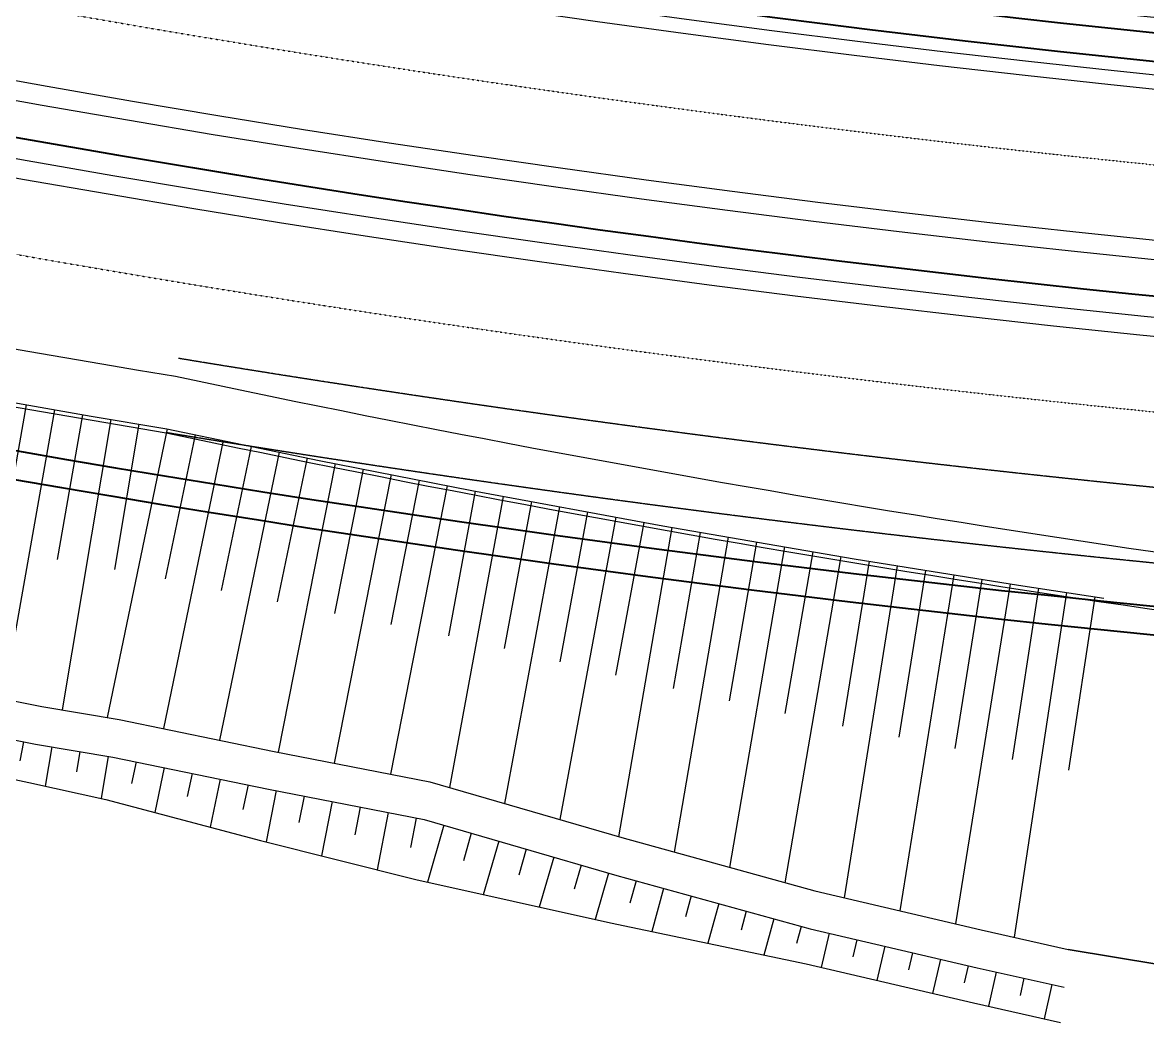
# Model space of a CAD drawing. Header units: millimetres. Extents: x 263685 to 14136308, y -2404013 to 2433772.
# Drawn here: x 6713138 to 6772196, y -703012 to -650534 of the extents above; entities that cross this region are included whole.
import ezdxf

# ---------------------------------------------------------------- set-up
doc = ezdxf.new("R2010")
doc.units = ezdxf.units.MM
doc.linetypes.add('15-15', pattern=[6, 1.5, -3, 1.5])
doc.linetypes.add('DASHED', pattern=[7, 5, -2, 0])
doc.layers.add('1-Бетон', color=106, linetype='Continuous', lineweight=35)
doc.layers.add('_Defpoints', color=8, linetype='Continuous', plot=False)
for name, color, linetype in [('Основное направление 30.05.Верх покрытия', 7, 'Continuous'), ('Основное направление 30.05.Ось трассы', 7, 'Continuous'), ('Основное направление 30.05.Проектные откосы', 84, 'Continuous'), ('Ось_петли_новый план.Верх покрытия', 7, 'Continuous'), ('Петля 1 ось справа.Верх покрытия', 7, 'Continuous')]:
    doc.layers.add(name, color=color, linetype=linetype)

# ---------------------------------------------------------------- blocks, each defined once
blk = doc.blocks.new('A$C571B1D46')
at = {"layer": 'Основное направление 30.05.Проектные откосы'}
for p, q in [((6236342.319, 5216843.153, 9.318), (6236357.625, 5216853.183, 9.318)), ((6236343.96, 5216840.642, 9.318), (6236359.154, 5216850.423, 9.318)), ((6236341.497, 5216844.408, 9.318), (6236349.194, 5216849.452, 9.318)), ((6236345.584, 5216838.119, 9.318), (6236360.6, 5216847.785, 9.318)), ((6236343.141, 5216841.898, 9.318), (6236350.75, 5216846.884, 9.318)), ((6236347.208, 5216835.597, 9.318), (6236362.046, 5216845.148, 9.318)), ((6236344.772, 5216839.381, 9.318), (6236352.325, 5216844.242, 9.318)), ((6236348.824, 5216833.07, 9.318), (6236363.533, 5216842.298, 9.318)), ((6236346.396, 5216836.858, 9.318), (6236353.859, 5216841.662, 9.318)), ((6236350.419, 5216830.528, 9.318), (6236364.875, 5216839.598, 9.318)), ((6236348.019, 5216834.335, 9.318), (6236355.394, 5216839.082, 9.318)), ((6236349.621, 5216831.799, 9.318), (6236356.913, 5216836.373, 9.318)), ((6236352.013, 5216827.987, 9.318), (6236366.217, 5216836.899, 9.318)), ((6236353.607, 5216825.446, 9.318), (6236367.557, 5216834.198, 9.318)), ((6236351.216, 5216829.258, 9.318), (6236358.381, 5216833.753, 9.318)), ((6236352.81, 5216826.716, 9.318), (6236359.849, 5216831.133, 9.318)), ((6236355.175, 5216822.888, 9.318), (6236368.954, 5216831.294, 9.318)), ((6236354.394, 5216824.169, 9.318), (6236361.347, 5216828.411, 9.318)), ((6236356.737, 5216820.327, 9.318), (6236370.262, 5216828.578, 9.318)), ((6236355.956, 5216821.607, 9.318), (6236362.782, 5216825.772, 9.318)), ((6236358.3, 5216817.766, 9.318), (6236371.569, 5216825.861, 9.318)), ((6236357.519, 5216819.046, 9.318), (6236364.217, 5216823.133, 9.318)), ((6236359.849, 5216815.197, 9.318), (6236373.113, 5216823.085, 9.318)), ((6236359.081, 5216816.485, 9.318), (6236365.668, 5216820.504, 9.318)), ((6236361.383, 5216812.619, 9.318), (6236374.649, 5216820.508, 9.318)), ((6236360.616, 5216813.908, 9.318), (6236367.248, 5216817.852, 9.318)), ((6236362.916, 5216810.04, 9.318), (6236376.184, 5216817.931, 9.318)), ((6236362.15, 5216811.329, 9.318), (6236368.783, 5216815.274, 9.318)), ((6236364.431, 5216807.451, 9.318), (6236377.774, 5216815.205, 9.318)), ((6236363.677, 5216808.748, 9.318), (6236370.348, 5216812.625, 9.318)), ((6236365.938, 5216804.857, 9.318), (6236379.283, 5216812.613, 9.318)), ((6236365.185, 5216806.154, 9.318), (6236371.857, 5216810.031, 9.318)), ((6236367.446, 5216802.263, 9.318), (6236380.813, 5216810.032, 9.318)), ((6236369.052, 5216799.729, 9.318), (6236382.101, 5216808.002, 9.318)), ((6236366.692, 5216803.56, 9.318), (6236373.365, 5216807.438, 9.318)), ((6236368.249, 5216800.996, 9.318), (6236374.773, 5216805.132, 9.318)), ((6236370.644, 5216797.187, 9.318), (6236383.726, 5216805.321, 9.318)), ((6236369.852, 5216798.46, 9.318), (6236376.407, 5216802.536, 9.318)), ((6236371.436, 5216795.913, 9.318), (6236377.963, 5216799.971, 9.318))]:
    blk.add_line(p, q, dxfattribs=at)
at = {"layer": 'Основное направление 30.05.Проектные откосы', "linetype": 'Continuous', "flags": 128}
for points in [[(6236387.964, 5216798.164), (6236382.683, 5216807.083), (6236380.478, 5216810.561), (6236376.293, 5216817.748), (6236372.034, 5216824.896), (6236367.483, 5216834.352), (6236362.803, 5216843.766), (6236358.49, 5216851.635), (6236356.213, 5216855.709)], [(6236374.985, 5216790.205), (6236369.613, 5216798.843), (6236367.45, 5216802.256), (6236363.349, 5216809.313), (6236359.175, 5216816.331), (6236353.865, 5216825.035), (6236348.444, 5216833.676), (6236343.718, 5216841.017), (6236341.231, 5216844.813)]]:
    blk.add_lwpolyline(points, dxfattribs=at)
blk = doc.blocks.new('A$C0D8013FD')
at = {"layer": 'Основное направление 30.05.Проектные откосы'}
for p, q in [((6236358.153, 5216856.307, 5.778), (6236359.762, 5216857.207, 5.778)), ((6236358.886, 5216854.998, 5.778), (6236359.69, 5216855.448, 5.778)), ((6236359.618, 5216853.689, 5.778), (6236361.226, 5216854.588, 5.778)), ((6236360.347, 5216852.378, 5.778), (6236361.153, 5216852.821, 5.778)), ((6236361.068, 5216851.063, 5.778), (6236362.682, 5216851.948, 5.778)), ((6236361.789, 5216849.748, 5.778), (6236362.596, 5216850.19, 5.778)), ((6236362.511, 5216848.433, 5.778), (6236364.124, 5216849.318, 5.778)), ((6236363.232, 5216847.117, 5.778), (6236364.039, 5216847.56, 5.778)), ((6236363.953, 5216845.802, 5.778), (6236365.567, 5216846.687, 5.778)), ((6236364.658, 5216844.478, 5.778), (6236365.499, 5216844.897, 5.778)), ((6236365.326, 5216843.135, 5.778), (6236367.093, 5216844.014, 5.778)), ((6236365.994, 5216841.792, 5.778), (6236366.92, 5216842.253, 5.778)), ((6236366.662, 5216840.449, 5.778), (6236368.599, 5216841.413, 5.778)), ((6236367.33, 5216839.106, 5.778), (6236368.341, 5216839.609, 5.778)), ((6236367.998, 5216837.763, 5.778), (6236370.105, 5216838.811, 5.778)), ((6236368.666, 5216836.42, 5.778), (6236369.762, 5216836.965, 5.778)), ((6236369.329, 5216835.075, 5.778), (6236371.618, 5216836.177, 5.778)), ((6236369.98, 5216833.723, 5.778), (6236371.167, 5216834.295, 5.778)), ((6236370.631, 5216832.372, 5.778), (6236373.091, 5216833.557, 5.778)), ((6236371.282, 5216831.021, 5.778), (6236372.555, 5216831.634, 5.778)), ((6236371.933, 5216829.669, 5.778), (6236374.564, 5216830.937, 5.778)), ((6236372.584, 5216828.318, 5.778), (6236373.942, 5216828.972, 5.778)), ((6236373.235, 5216826.966, 5.778), (6236376.037, 5216828.316, 5.778)), ((6236373.92, 5216825.633, 5.778), (6236375.27, 5216826.438, 5.778)), ((6236374.688, 5216824.345, 5.778), (6236377.319, 5216825.913, 5.778)), ((6236375.456, 5216823.056, 5.778), (6236376.736, 5216823.819, 5.778)), ((6236376.224, 5216821.768, 5.778), (6236378.715, 5216823.252, 5.778)), ((6236376.992, 5216820.479, 5.778), (6236378.202, 5216821.201, 5.778)), ((6236377.76, 5216819.191, 5.778), (6236380.111, 5216820.592, 5.778)), ((6236378.518, 5216817.897, 5.778), (6236379.664, 5216818.564, 5.778)), ((6236379.273, 5216816.6, 5.778), (6236381.495, 5216817.894, 5.778)), ((6236380.028, 5216815.304, 5.778), (6236381.104, 5216815.931, 5.778)), ((6236380.783, 5216814.008, 5.778), (6236382.864, 5216815.22, 5.778)), ((6236381.538, 5216812.712, 5.778), (6236382.543, 5216813.297, 5.778)), ((6236382.301, 5216811.421, 5.778), (6236384.202, 5216812.626, 5.778)), ((6236383.104, 5216810.154, 5.778), (6236384.021, 5216810.735, 5.778)), ((6236383.907, 5216808.887, 5.778), (6236385.672, 5216810.006, 5.778)), ((6236384.694, 5216807.61, 5.778), (6236385.568, 5216808.128, 5.778))]:
    blk.add_line(p, q, dxfattribs=at)
at = {"layer": 'Основное направление 30.05.Проектные откосы', "linetype": 'Continuous', "flags": 128}
for points in [[(6236391.277, 5216800.195), (6236386.102, 5216809.239), (6236384.075, 5216812.853), (6236380.25, 5216820.326), (6236376.346, 5216827.767), (6236371.21, 5216836.902), (6236365.955, 5216845.98), (6236361.619, 5216853.885), (6236359.331, 5216857.977)], [(6236389.669, 5216799.209), (6236384.375, 5216808.15), (6236382.165, 5216811.636), (6236377.969, 5216818.839), (6236373.699, 5216826.004), (6236369.134, 5216835.481), (6236364.44, 5216844.916), (6236360.114, 5216852.802), (6236357.83, 5216856.885)]]:
    blk.add_lwpolyline(points, dxfattribs=at)
blk = doc.blocks.new('дорога план')
at = {"layer": 'Основное направление 30.05.Верх покрытия', "color": 84, "flags": 128}
for points in [[(-265125, 81028, 0.025264), (-191155, 52344, 0.186442), (374243, 80227)], [(-265125, 49916, 0.021366), (-200103, 25285, 0.038759), (-77769, -4898, 0.025058), (2819, -17929, 0.040644), (135520, -15696)]]:
    blk.add_lwpolyline(points, format="xyb", dxfattribs=at)
at = {"layer": 'Основное направление 30.05.Верх покрытия', "color": 6, "flags": 128}
for points in [[(-265125, 77743, 0.024838), (-192097, 49496, 0.186005), (374243, 76946)], [(-265125, 67192, 0.023497), (-195127, 40334, 0.184624), (374243, 66407)], [(-265125, 63916, 0.023087), (-196068, 37485, 0.184202), (374243, 63136)], [(-265125, 53180, 0.021762), (-199161, 28134, 0.038759), (-77278, -1938, 0.025058), (3012, -14935, 0.040649), (135241, -12708)]]:
    blk.add_lwpolyline(points, format="xyb", dxfattribs=at)
at = {"layer": 'Основное направление 30.05.Верх покрытия', "color": 5, "flags": 128}
for points in [[(-265125, 76921, 0.024735), (-192332, 48784, 0.185896), (374243, 76126)], [(374243, 67498, -0.184765), (-194813, 41283, -0.023634), (-265125, 68284, -0.023634)], [(-265125, 62822, 0.022954), (-196382, 36536, 0.184063), (374243, 62046)]]:
    blk.add_lwpolyline(points, format="xyb", dxfattribs=at)
at = {"layer": 'Основное направление 30.05.Ось трассы', "color": 1, "lineweight": 40, "flags": 128}
blk.add_lwpolyline([(-265125, 65117, 0.208487), (374243, 64335)], format="xyb", dxfattribs=at)
at = {"layer": 'Ось_петли_новый план.Верх покрытия', "color": 5, "linetype": 'DASHED', "flags": 128}
for points in [[(134781, -8031, -0.065719), (-77117, -1002)], [(135168, -11962, -0.065719), (-77764, -4899, -0.065719)]]:
    blk.add_lwpolyline(points, format="xyb", dxfattribs=at)
at = {"layer": 'Петля 1 ось справа.Верх покрытия', "color": 5, "linetype": '15-15', "flags": 128}
for points in [[(-265125, 72600, 0.024182), (-193572, 45033, 0.185328), (374243, 71810)], [(-265125, 58518, 0.022417), (-197623, 32786, 0.183514), (374243, 57743)]]:
    blk.add_lwpolyline(points, format="xyb", dxfattribs=at)
at = {"color": 7, "linetype": 'Continuous', "lineweight": -3, "xscale": 1000.000000000001, "yscale": 1000.000000000001, "zscale": 1000.000000000001, "rotation": 228.0647678918259}
for name in ['A$C571B1D46', 'A$C0D8013FD']:
    blk.add_blockref(name, (286841929, 8125571085), dxfattribs=at)
blk = doc.blocks.new('мост план кальмиус')
at = {"layer": '1-Бетон'}
blk.add_lwpolyline([(-85049.8, -30228.2), (-73085.5, -32205.9)], dxfattribs=at)

msp = doc.modelspace()

# ---------------------------------------------------------------- linework, layer by layer
at = {"layer": '_Defpoints', "lineweight": 40, "flags": 128}
for points in [[(6538752.5302, -589636.0559, 0.2084871919), (7167131.0908, -589750.8949, 0.2084871919)], [(6526179.6907, -618463.5811, 0.2084871919), (7179693.3927, -618583.0137, 0.2084871919)]]:
    msp.add_lwpolyline(points, format="xyb", dxfattribs=at)
at = {"layer": 'Основное направление 30.05.Ось трассы', "color": 2, "lineweight": 40, "true_color": 0xf1eb1f, "flags": 128}
for points in [[(6538152.8717, -591010.9776, 0.2084871919), (7167730.2467, -591126.0357, 0.2084871919)], [(6526779.3492, -617088.6594, 0.2084871919), (7179094.2368, -617207.8729, 0.2084871919)]]:
    msp.add_lwpolyline(points, format="xyb", dxfattribs=at)
at = {"layer": 'Основное направление 30.05.Ось трассы', "color": 1, "lineweight": 40, "flags": 128}
msp.add_lwpolyline([(6533255.6608, -602239.5049, 0.2084871919), (7172623.3532, -602356.3522)], format="xyb", dxfattribs=at)

# ---------------------------------------------------------------- block references
at = {"rotation": 0.05956409231201451}
msp.add_blockref('дорога план', (6798447.7567, -667080.4588), dxfattribs=at)
at = {"layer": '1-Бетон'}
msp.add_blockref('мост план кальмиус', (6853073.53, -668947.9294), dxfattribs=at)

doc.saveas('drawing.dxf')
